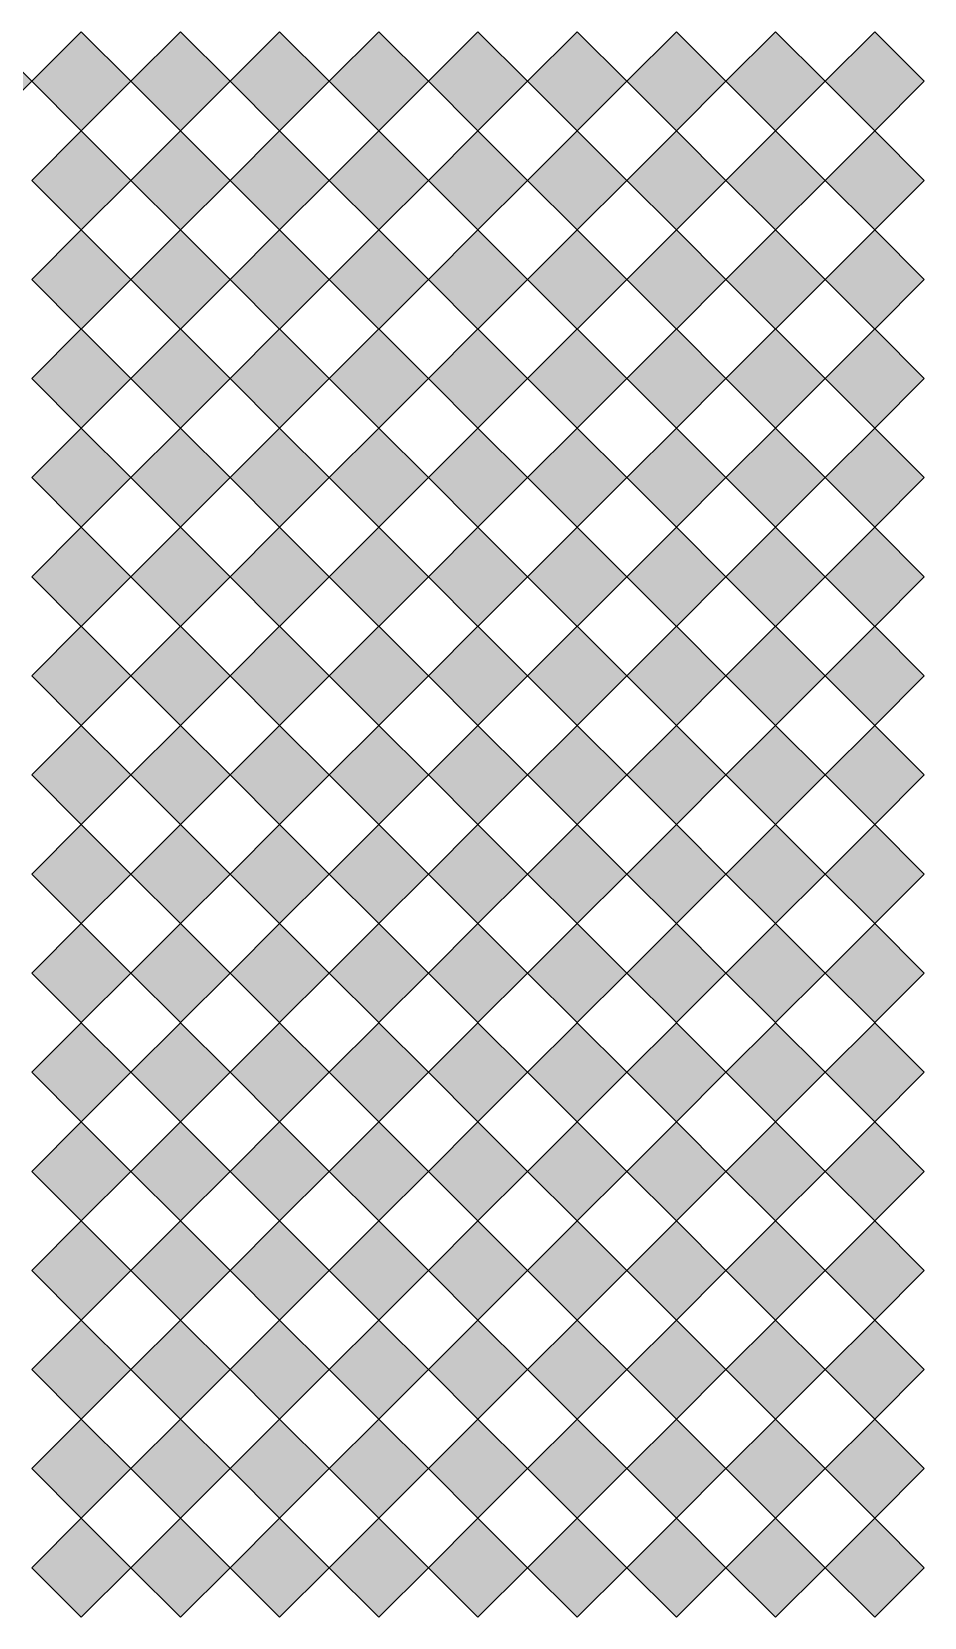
# Model space of a CAD drawing. Header units: inches. Extents: x 6 to 271, y -212 to -6.
# Drawn here: x 157.6 to 271.1, y -208.1 to -6.3 of the extents above; entities that cross this region are included whole.
import ezdxf

# ---------------------------------------------------------------- set-up
doc = ezdxf.new("R2010")
doc.units = ezdxf.units.IN
doc.header["$MEASUREMENT"] = 0
doc.layers.add('圖層 1', color=7, linetype='Continuous')

# ---------------------------------------------------------------- blocks, each defined once
blk = doc.blocks.new('block 4')
at = {"layer": '圖層 1', "true_color": 0x030000}
h = blk.add_hatch(color=18, dxfattribs=at)
h.dxf.hatch_style = 2
h.paths.add_polyline_path([(170.24, -100.88), (163.93, -94.58), (157.63, -100.88), (163.93, -107.19)])
h = blk.add_hatch(color=18, dxfattribs=at)
h.dxf.hatch_style = 2
h.paths.add_polyline_path([(182.85, -100.88), (176.54, -94.58), (170.24, -100.88), (176.54, -107.19)])
h = blk.add_hatch(color=18, dxfattribs=at)
h.dxf.hatch_style = 2
h.paths.add_polyline_path([(195.45, -100.88), (189.15, -94.58), (182.84, -100.88), (189.15, -107.19)])
h = blk.add_hatch(color=18, dxfattribs=at)
h.dxf.hatch_style = 2
h.paths.add_polyline_path([(170.24, -113.49), (163.93, -107.19), (157.63, -113.49), (163.93, -119.8)])
h = blk.add_hatch(color=18, dxfattribs=at)
h.dxf.hatch_style = 2
h.paths.add_polyline_path([(182.84, -113.49), (176.54, -107.19), (170.24, -113.49), (176.54, -119.8)])
h = blk.add_hatch(color=18, dxfattribs=at)
h.dxf.hatch_style = 2
h.paths.add_polyline_path([(195.45, -113.49), (189.15, -107.19), (182.84, -113.49), (189.15, -119.8)])
h = blk.add_hatch(color=18, dxfattribs=at)
h.dxf.hatch_style = 2
h.paths.add_polyline_path([(170.24, -126.1), (163.93, -119.79), (157.63, -126.1), (163.93, -132.4)])
h = blk.add_hatch(color=18, dxfattribs=at)
h.dxf.hatch_style = 2
h.paths.add_polyline_path([(182.84, -126.1), (176.54, -119.79), (170.24, -126.1), (176.54, -132.4)])
h = blk.add_hatch(color=18, dxfattribs=at)
h.dxf.hatch_style = 2
h.paths.add_polyline_path([(195.45, -126.1), (189.15, -119.79), (182.84, -126.1), (189.15, -132.4)])
at = {"layer": '圖層 1', "lineweight": 0}
for points in [[(170.24, -100.88), (163.93, -94.58), (157.63, -100.88), (163.93, -107.19), (170.24, -100.88)], [(182.85, -100.88), (176.54, -94.58), (170.24, -100.88), (176.54, -107.19), (182.85, -100.88)], [(195.45, -100.88), (189.15, -94.58), (182.84, -100.88), (189.15, -107.19), (195.45, -100.88)], [(170.24, -113.49), (163.93, -107.19), (157.63, -113.49), (163.93, -119.8), (170.24, -113.49)], [(182.84, -113.49), (176.54, -107.19), (170.24, -113.49), (176.54, -119.8), (182.84, -113.49)], [(195.45, -113.49), (189.15, -107.19), (182.84, -113.49), (189.15, -119.8), (195.45, -113.49)], [(170.24, -126.1), (163.93, -119.79), (157.63, -126.1), (163.93, -132.4), (170.24, -126.1)], [(182.84, -126.1), (176.54, -119.79), (170.24, -126.1), (176.54, -132.4), (182.84, -126.1)], [(195.45, -126.1), (189.15, -119.79), (182.84, -126.1), (189.15, -132.4), (195.45, -126.1)]]:
    blk.add_lwpolyline(points, dxfattribs=at)
blk = doc.blocks.new('block 8')
at = {"layer": '圖層 1', "true_color": 0x030000}
h = blk.add_hatch(color=18, dxfattribs=at)
h.dxf.hatch_style = 2
h.paths.add_polyline_path([(208.07, -100.88), (201.76, -94.58), (195.46, -100.88), (201.76, -107.19)])
h = blk.add_hatch(color=18, dxfattribs=at)
h.dxf.hatch_style = 2
h.paths.add_polyline_path([(220.68, -100.88), (214.37, -94.58), (208.07, -100.88), (214.37, -107.19)])
h = blk.add_hatch(color=18, dxfattribs=at)
h.dxf.hatch_style = 2
h.paths.add_polyline_path([(233.28, -100.88), (226.98, -94.58), (220.67, -100.88), (226.98, -107.19)])
h = blk.add_hatch(color=18, dxfattribs=at)
h.dxf.hatch_style = 2
h.paths.add_polyline_path([(208.07, -113.49), (201.76, -107.19), (195.46, -113.49), (201.76, -119.8)])
h = blk.add_hatch(color=18, dxfattribs=at)
h.dxf.hatch_style = 2
h.paths.add_polyline_path([(220.67, -113.49), (214.37, -107.19), (208.07, -113.49), (214.37, -119.8)])
h = blk.add_hatch(color=18, dxfattribs=at)
h.dxf.hatch_style = 2
h.paths.add_polyline_path([(233.28, -113.49), (226.98, -107.19), (220.67, -113.49), (226.98, -119.8)])
h = blk.add_hatch(color=18, dxfattribs=at)
h.dxf.hatch_style = 2
h.paths.add_polyline_path([(208.07, -126.1), (201.76, -119.79), (195.46, -126.1), (201.76, -132.4)])
h = blk.add_hatch(color=18, dxfattribs=at)
h.dxf.hatch_style = 2
h.paths.add_polyline_path([(220.67, -126.1), (214.37, -119.79), (208.07, -126.1), (214.37, -132.4)])
h = blk.add_hatch(color=18, dxfattribs=at)
h.dxf.hatch_style = 2
h.paths.add_polyline_path([(233.28, -126.1), (226.98, -119.79), (220.67, -126.1), (226.98, -132.4)])
at = {"layer": '圖層 1', "lineweight": 0}
for points in [[(208.07, -100.88), (201.76, -94.58), (195.46, -100.88), (201.76, -107.19), (208.07, -100.88)], [(220.68, -100.88), (214.37, -94.58), (208.07, -100.88), (214.37, -107.19), (220.68, -100.88)], [(233.28, -100.88), (226.98, -94.58), (220.67, -100.88), (226.98, -107.19), (233.28, -100.88)], [(208.07, -113.49), (201.76, -107.19), (195.46, -113.49), (201.76, -119.8), (208.07, -113.49)], [(220.67, -113.49), (214.37, -107.19), (208.07, -113.49), (214.37, -119.8), (220.67, -113.49)], [(233.28, -113.49), (226.98, -107.19), (220.67, -113.49), (226.98, -119.8), (233.28, -113.49)], [(208.07, -126.1), (201.76, -119.79), (195.46, -126.1), (201.76, -132.4), (208.07, -126.1)], [(220.67, -126.1), (214.37, -119.79), (208.07, -126.1), (214.37, -132.4), (220.67, -126.1)], [(233.28, -126.1), (226.98, -119.79), (220.67, -126.1), (226.98, -132.4), (233.28, -126.1)]]:
    blk.add_lwpolyline(points, dxfattribs=at)
blk = doc.blocks.new('block 9')
at = {"layer": '圖層 1', "true_color": 0x030000}
h = blk.add_hatch(color=18, dxfattribs=at)
h.dxf.hatch_style = 2
h.paths.add_polyline_path([(245.9, -100.88), (239.59, -94.58), (233.29, -100.88), (239.59, -107.19)])
h = blk.add_hatch(color=18, dxfattribs=at)
h.dxf.hatch_style = 2
h.paths.add_polyline_path([(258.51, -100.88), (252.2, -94.58), (245.9, -100.88), (252.2, -107.19)])
h = blk.add_hatch(color=18, dxfattribs=at)
h.dxf.hatch_style = 2
h.paths.add_polyline_path([(271.12, -100.88), (264.81, -94.58), (258.5, -100.88), (264.81, -107.19)])
h = blk.add_hatch(color=18, dxfattribs=at)
h.dxf.hatch_style = 2
h.paths.add_polyline_path([(245.9, -113.49), (239.59, -107.19), (233.29, -113.49), (239.59, -119.8)])
h = blk.add_hatch(color=18, dxfattribs=at)
h.dxf.hatch_style = 2
h.paths.add_polyline_path([(258.5, -113.49), (252.2, -107.19), (245.9, -113.49), (252.2, -119.8)])
h = blk.add_hatch(color=18, dxfattribs=at)
h.dxf.hatch_style = 2
h.paths.add_polyline_path([(271.11, -113.49), (264.81, -107.19), (258.5, -113.49), (264.81, -119.8)])
h = blk.add_hatch(color=18, dxfattribs=at)
h.dxf.hatch_style = 2
h.paths.add_polyline_path([(245.9, -126.1), (239.59, -119.79), (233.29, -126.1), (239.59, -132.4)])
h = blk.add_hatch(color=18, dxfattribs=at)
h.dxf.hatch_style = 2
h.paths.add_polyline_path([(258.5, -126.1), (252.2, -119.79), (245.9, -126.1), (252.2, -132.4)])
h = blk.add_hatch(color=18, dxfattribs=at)
h.dxf.hatch_style = 2
h.paths.add_polyline_path([(271.11, -126.1), (264.81, -119.79), (258.5, -126.1), (264.81, -132.4)])
at = {"layer": '圖層 1', "lineweight": 0}
for points in [[(245.9, -100.88), (239.59, -94.58), (233.29, -100.88), (239.59, -107.19), (245.9, -100.88)], [(258.51, -100.88), (252.2, -94.58), (245.9, -100.88), (252.2, -107.19), (258.51, -100.88)], [(271.12, -100.88), (264.81, -94.58), (258.5, -100.88), (264.81, -107.19), (271.12, -100.88)], [(245.9, -113.49), (239.59, -107.19), (233.29, -113.49), (239.59, -119.8), (245.9, -113.49)], [(258.5, -113.49), (252.2, -107.19), (245.9, -113.49), (252.2, -119.8), (258.5, -113.49)], [(271.11, -113.49), (264.81, -107.19), (258.5, -113.49), (264.81, -119.8), (271.11, -113.49)], [(245.9, -126.1), (239.59, -119.79), (233.29, -126.1), (239.59, -132.4), (245.9, -126.1)], [(258.5, -126.1), (252.2, -119.79), (245.9, -126.1), (252.2, -132.4), (258.5, -126.1)], [(271.11, -126.1), (264.81, -119.79), (258.5, -126.1), (264.81, -132.4), (271.11, -126.1)]]:
    blk.add_lwpolyline(points, dxfattribs=at)
blk = doc.blocks.new('block 11')
at = {"layer": '圖層 1', "true_color": 0x030000}
h = blk.add_hatch(color=18, dxfattribs=at)
h.dxf.hatch_style = 2
h.paths.add_polyline_path([(170.24, -138.71), (163.93, -132.41), (157.63, -138.71), (163.93, -145.01)])
h = blk.add_hatch(color=18, dxfattribs=at)
h.dxf.hatch_style = 2
h.paths.add_polyline_path([(182.85, -138.71), (176.54, -132.41), (170.24, -138.71), (176.54, -145.01)])
h = blk.add_hatch(color=18, dxfattribs=at)
h.dxf.hatch_style = 2
h.paths.add_polyline_path([(195.45, -138.71), (189.15, -132.41), (182.84, -138.71), (189.15, -145.01)])
h = blk.add_hatch(color=18, dxfattribs=at)
h.dxf.hatch_style = 2
h.paths.add_polyline_path([(170.24, -151.32), (163.93, -145.01), (157.63, -151.32), (163.93, -157.63)])
h = blk.add_hatch(color=18, dxfattribs=at)
h.dxf.hatch_style = 2
h.paths.add_polyline_path([(182.84, -151.32), (176.54, -145.01), (170.24, -151.32), (176.54, -157.63)])
h = blk.add_hatch(color=18, dxfattribs=at)
h.dxf.hatch_style = 2
h.paths.add_polyline_path([(195.45, -151.32), (189.15, -145.01), (182.84, -151.32), (189.15, -157.63)])
h = blk.add_hatch(color=18, dxfattribs=at)
h.dxf.hatch_style = 2
h.paths.add_polyline_path([(170.24, -163.93), (163.93, -157.62), (157.63, -163.93), (163.93, -170.24)])
h = blk.add_hatch(color=18, dxfattribs=at)
h.dxf.hatch_style = 2
h.paths.add_polyline_path([(182.84, -163.93), (176.54, -157.62), (170.24, -163.93), (176.54, -170.24)])
h = blk.add_hatch(color=18, dxfattribs=at)
h.dxf.hatch_style = 2
h.paths.add_polyline_path([(195.45, -163.93), (189.15, -157.62), (182.84, -163.93), (189.15, -170.24)])
at = {"layer": '圖層 1', "lineweight": 0}
for points in [[(170.24, -138.71), (163.93, -132.41), (157.63, -138.71), (163.93, -145.01), (170.24, -138.71)], [(182.85, -138.71), (176.54, -132.41), (170.24, -138.71), (176.54, -145.01), (182.85, -138.71)], [(195.45, -138.71), (189.15, -132.41), (182.84, -138.71), (189.15, -145.01), (195.45, -138.71)], [(170.24, -151.32), (163.93, -145.01), (157.63, -151.32), (163.93, -157.63), (170.24, -151.32)], [(182.84, -151.32), (176.54, -145.01), (170.24, -151.32), (176.54, -157.63), (182.84, -151.32)], [(195.45, -151.32), (189.15, -145.01), (182.84, -151.32), (189.15, -157.63), (195.45, -151.32)], [(170.24, -163.93), (163.93, -157.62), (157.63, -163.93), (163.93, -170.24), (170.24, -163.93)], [(182.84, -163.93), (176.54, -157.62), (170.24, -163.93), (176.54, -170.24), (182.84, -163.93)], [(195.45, -163.93), (189.15, -157.62), (182.84, -163.93), (189.15, -170.24), (195.45, -163.93)]]:
    blk.add_lwpolyline(points, dxfattribs=at)
blk = doc.blocks.new('block 15')
at = {"layer": '圖層 1', "true_color": 0x030000}
h = blk.add_hatch(color=18, dxfattribs=at)
h.dxf.hatch_style = 2
h.paths.add_polyline_path([(208.07, -138.71), (201.76, -132.41), (195.46, -138.71), (201.76, -145.01)])
h = blk.add_hatch(color=18, dxfattribs=at)
h.dxf.hatch_style = 2
h.paths.add_polyline_path([(220.68, -138.71), (214.37, -132.41), (208.07, -138.71), (214.37, -145.01)])
h = blk.add_hatch(color=18, dxfattribs=at)
h.dxf.hatch_style = 2
h.paths.add_polyline_path([(233.28, -138.71), (226.98, -132.41), (220.67, -138.71), (226.98, -145.01)])
h = blk.add_hatch(color=18, dxfattribs=at)
h.dxf.hatch_style = 2
h.paths.add_polyline_path([(208.07, -151.32), (201.76, -145.01), (195.46, -151.32), (201.76, -157.63)])
h = blk.add_hatch(color=18, dxfattribs=at)
h.dxf.hatch_style = 2
h.paths.add_polyline_path([(220.67, -151.32), (214.37, -145.01), (208.07, -151.32), (214.37, -157.63)])
h = blk.add_hatch(color=18, dxfattribs=at)
h.dxf.hatch_style = 2
h.paths.add_polyline_path([(233.28, -151.32), (226.98, -145.01), (220.67, -151.32), (226.98, -157.63)])
h = blk.add_hatch(color=18, dxfattribs=at)
h.dxf.hatch_style = 2
h.paths.add_polyline_path([(208.07, -163.93), (201.76, -157.62), (195.46, -163.93), (201.76, -170.24)])
h = blk.add_hatch(color=18, dxfattribs=at)
h.dxf.hatch_style = 2
h.paths.add_polyline_path([(220.67, -163.93), (214.37, -157.62), (208.07, -163.93), (214.37, -170.24)])
h = blk.add_hatch(color=18, dxfattribs=at)
h.dxf.hatch_style = 2
h.paths.add_polyline_path([(233.28, -163.93), (226.98, -157.62), (220.67, -163.93), (226.98, -170.24)])
at = {"layer": '圖層 1', "lineweight": 0}
for points in [[(208.07, -138.71), (201.76, -132.41), (195.46, -138.71), (201.76, -145.01), (208.07, -138.71)], [(220.68, -138.71), (214.37, -132.41), (208.07, -138.71), (214.37, -145.01), (220.68, -138.71)], [(233.28, -138.71), (226.98, -132.41), (220.67, -138.71), (226.98, -145.01), (233.28, -138.71)], [(208.07, -151.32), (201.76, -145.01), (195.46, -151.32), (201.76, -157.63), (208.07, -151.32)], [(220.67, -151.32), (214.37, -145.01), (208.07, -151.32), (214.37, -157.63), (220.67, -151.32)], [(233.28, -151.32), (226.98, -145.01), (220.67, -151.32), (226.98, -157.63), (233.28, -151.32)], [(208.07, -163.93), (201.76, -157.62), (195.46, -163.93), (201.76, -170.24), (208.07, -163.93)], [(220.67, -163.93), (214.37, -157.62), (208.07, -163.93), (214.37, -170.24), (220.67, -163.93)], [(233.28, -163.93), (226.98, -157.62), (220.67, -163.93), (226.98, -170.24), (233.28, -163.93)]]:
    blk.add_lwpolyline(points, dxfattribs=at)
blk = doc.blocks.new('block 16')
at = {"layer": '圖層 1', "true_color": 0x030000}
h = blk.add_hatch(color=18, dxfattribs=at)
h.dxf.hatch_style = 2
h.paths.add_polyline_path([(245.9, -138.71), (239.59, -132.41), (233.29, -138.71), (239.59, -145.01)])
h = blk.add_hatch(color=18, dxfattribs=at)
h.dxf.hatch_style = 2
h.paths.add_polyline_path([(258.51, -138.71), (252.2, -132.41), (245.9, -138.71), (252.2, -145.01)])
h = blk.add_hatch(color=18, dxfattribs=at)
h.dxf.hatch_style = 2
h.paths.add_polyline_path([(271.12, -138.71), (264.81, -132.41), (258.5, -138.71), (264.81, -145.01)])
h = blk.add_hatch(color=18, dxfattribs=at)
h.dxf.hatch_style = 2
h.paths.add_polyline_path([(245.9, -151.32), (239.59, -145.01), (233.29, -151.32), (239.59, -157.63)])
h = blk.add_hatch(color=18, dxfattribs=at)
h.dxf.hatch_style = 2
h.paths.add_polyline_path([(258.5, -151.32), (252.2, -145.01), (245.9, -151.32), (252.2, -157.63)])
h = blk.add_hatch(color=18, dxfattribs=at)
h.dxf.hatch_style = 2
h.paths.add_polyline_path([(271.11, -151.32), (264.81, -145.01), (258.5, -151.32), (264.81, -157.63)])
h = blk.add_hatch(color=18, dxfattribs=at)
h.dxf.hatch_style = 2
h.paths.add_polyline_path([(245.9, -163.93), (239.59, -157.62), (233.29, -163.93), (239.59, -170.24)])
h = blk.add_hatch(color=18, dxfattribs=at)
h.dxf.hatch_style = 2
h.paths.add_polyline_path([(258.5, -163.93), (252.2, -157.62), (245.9, -163.93), (252.2, -170.24)])
h = blk.add_hatch(color=18, dxfattribs=at)
h.dxf.hatch_style = 2
h.paths.add_polyline_path([(271.11, -163.93), (264.81, -157.62), (258.5, -163.93), (264.81, -170.24)])
at = {"layer": '圖層 1', "lineweight": 0}
for points in [[(245.9, -138.71), (239.59, -132.41), (233.29, -138.71), (239.59, -145.01), (245.9, -138.71)], [(258.51, -138.71), (252.2, -132.41), (245.9, -138.71), (252.2, -145.01), (258.51, -138.71)], [(271.12, -138.71), (264.81, -132.41), (258.5, -138.71), (264.81, -145.01), (271.12, -138.71)], [(245.9, -151.32), (239.59, -145.01), (233.29, -151.32), (239.59, -157.63), (245.9, -151.32)], [(258.5, -151.32), (252.2, -145.01), (245.9, -151.32), (252.2, -157.63), (258.5, -151.32)], [(271.11, -151.32), (264.81, -145.01), (258.5, -151.32), (264.81, -157.63), (271.11, -151.32)], [(245.9, -163.93), (239.59, -157.62), (233.29, -163.93), (239.59, -170.24), (245.9, -163.93)], [(258.5, -163.93), (252.2, -157.62), (245.9, -163.93), (252.2, -170.24), (258.5, -163.93)], [(271.11, -163.93), (264.81, -157.62), (258.5, -163.93), (264.81, -170.24), (271.11, -163.93)]]:
    blk.add_lwpolyline(points, dxfattribs=at)
blk = doc.blocks.new('block 18')
at = {"layer": '圖層 1', "true_color": 0x030000}
h = blk.add_hatch(color=18, dxfattribs=at)
h.dxf.hatch_style = 2
h.paths.add_polyline_path([(170.24, -176.54), (163.93, -170.24), (157.63, -176.54), (163.93, -182.85)])
h = blk.add_hatch(color=18, dxfattribs=at)
h.dxf.hatch_style = 2
h.paths.add_polyline_path([(182.85, -176.54), (176.54, -170.24), (170.24, -176.54), (176.54, -182.85)])
h = blk.add_hatch(color=18, dxfattribs=at)
h.dxf.hatch_style = 2
h.paths.add_polyline_path([(195.45, -176.54), (189.15, -170.24), (182.84, -176.54), (189.15, -182.85)])
h = blk.add_hatch(color=18, dxfattribs=at)
h.dxf.hatch_style = 2
h.paths.add_polyline_path([(170.24, -189.15), (163.93, -182.85), (157.63, -189.15), (163.93, -195.46)])
h = blk.add_hatch(color=18, dxfattribs=at)
h.dxf.hatch_style = 2
h.paths.add_polyline_path([(182.84, -189.15), (176.54, -182.85), (170.24, -189.15), (176.54, -195.46)])
h = blk.add_hatch(color=18, dxfattribs=at)
h.dxf.hatch_style = 2
h.paths.add_polyline_path([(195.45, -189.15), (189.15, -182.85), (182.84, -189.15), (189.15, -195.46)])
h = blk.add_hatch(color=18, dxfattribs=at)
h.dxf.hatch_style = 2
h.paths.add_polyline_path([(170.24, -201.76), (163.93, -195.45), (157.63, -201.76), (163.93, -208.07)])
h = blk.add_hatch(color=18, dxfattribs=at)
h.dxf.hatch_style = 2
h.paths.add_polyline_path([(182.84, -201.76), (176.54, -195.45), (170.24, -201.76), (176.54, -208.07)])
h = blk.add_hatch(color=18, dxfattribs=at)
h.dxf.hatch_style = 2
h.paths.add_polyline_path([(195.45, -201.76), (189.15, -195.45), (182.84, -201.76), (189.15, -208.07)])
at = {"layer": '圖層 1', "lineweight": 0}
for points in [[(170.24, -176.54), (163.93, -170.24), (157.63, -176.54), (163.93, -182.85), (170.24, -176.54)], [(182.85, -176.54), (176.54, -170.24), (170.24, -176.54), (176.54, -182.85), (182.85, -176.54)], [(195.45, -176.54), (189.15, -170.24), (182.84, -176.54), (189.15, -182.85), (195.45, -176.54)], [(170.24, -189.15), (163.93, -182.85), (157.63, -189.15), (163.93, -195.46), (170.24, -189.15)], [(182.84, -189.15), (176.54, -182.85), (170.24, -189.15), (176.54, -195.46), (182.84, -189.15)], [(195.45, -189.15), (189.15, -182.85), (182.84, -189.15), (189.15, -195.46), (195.45, -189.15)], [(170.24, -201.76), (163.93, -195.45), (157.63, -201.76), (163.93, -208.07), (170.24, -201.76)], [(182.84, -201.76), (176.54, -195.45), (170.24, -201.76), (176.54, -208.07), (182.84, -201.76)], [(195.45, -201.76), (189.15, -195.45), (182.84, -201.76), (189.15, -208.07), (195.45, -201.76)]]:
    blk.add_lwpolyline(points, dxfattribs=at)
blk = doc.blocks.new('block 22')
at = {"layer": '圖層 1', "true_color": 0x030000}
h = blk.add_hatch(color=18, dxfattribs=at)
h.dxf.hatch_style = 2
h.paths.add_polyline_path([(208.07, -176.54), (201.76, -170.24), (195.46, -176.54), (201.76, -182.85)])
h = blk.add_hatch(color=18, dxfattribs=at)
h.dxf.hatch_style = 2
h.paths.add_polyline_path([(220.68, -176.54), (214.37, -170.24), (208.07, -176.54), (214.37, -182.85)])
h = blk.add_hatch(color=18, dxfattribs=at)
h.dxf.hatch_style = 2
h.paths.add_polyline_path([(233.28, -176.54), (226.98, -170.24), (220.67, -176.54), (226.98, -182.85)])
h = blk.add_hatch(color=18, dxfattribs=at)
h.dxf.hatch_style = 2
h.paths.add_polyline_path([(208.07, -189.15), (201.76, -182.85), (195.46, -189.15), (201.76, -195.46)])
h = blk.add_hatch(color=18, dxfattribs=at)
h.dxf.hatch_style = 2
h.paths.add_polyline_path([(220.67, -189.15), (214.37, -182.85), (208.07, -189.15), (214.37, -195.46)])
h = blk.add_hatch(color=18, dxfattribs=at)
h.dxf.hatch_style = 2
h.paths.add_polyline_path([(233.28, -189.15), (226.98, -182.85), (220.67, -189.15), (226.98, -195.46)])
h = blk.add_hatch(color=18, dxfattribs=at)
h.dxf.hatch_style = 2
h.paths.add_polyline_path([(208.07, -201.76), (201.76, -195.45), (195.46, -201.76), (201.76, -208.07)])
h = blk.add_hatch(color=18, dxfattribs=at)
h.dxf.hatch_style = 2
h.paths.add_polyline_path([(220.67, -201.76), (214.37, -195.45), (208.07, -201.76), (214.37, -208.07)])
h = blk.add_hatch(color=18, dxfattribs=at)
h.dxf.hatch_style = 2
h.paths.add_polyline_path([(233.28, -201.76), (226.98, -195.45), (220.67, -201.76), (226.98, -208.07)])
at = {"layer": '圖層 1', "lineweight": 0}
for points in [[(208.07, -176.54), (201.76, -170.24), (195.46, -176.54), (201.76, -182.85), (208.07, -176.54)], [(220.68, -176.54), (214.37, -170.24), (208.07, -176.54), (214.37, -182.85), (220.68, -176.54)], [(233.28, -176.54), (226.98, -170.24), (220.67, -176.54), (226.98, -182.85), (233.28, -176.54)], [(208.07, -189.15), (201.76, -182.85), (195.46, -189.15), (201.76, -195.46), (208.07, -189.15)], [(220.67, -189.15), (214.37, -182.85), (208.07, -189.15), (214.37, -195.46), (220.67, -189.15)], [(233.28, -189.15), (226.98, -182.85), (220.67, -189.15), (226.98, -195.46), (233.28, -189.15)], [(208.07, -201.76), (201.76, -195.45), (195.46, -201.76), (201.76, -208.07), (208.07, -201.76)], [(220.67, -201.76), (214.37, -195.45), (208.07, -201.76), (214.37, -208.07), (220.67, -201.76)], [(233.28, -201.76), (226.98, -195.45), (220.67, -201.76), (226.98, -208.07), (233.28, -201.76)]]:
    blk.add_lwpolyline(points, dxfattribs=at)
blk = doc.blocks.new('block 23')
at = {"layer": '圖層 1', "true_color": 0x030000}
h = blk.add_hatch(color=18, dxfattribs=at)
h.dxf.hatch_style = 2
h.paths.add_polyline_path([(245.9, -176.54), (239.59, -170.24), (233.29, -176.54), (239.59, -182.85)])
h = blk.add_hatch(color=18, dxfattribs=at)
h.dxf.hatch_style = 2
h.paths.add_polyline_path([(258.51, -176.54), (252.2, -170.24), (245.9, -176.54), (252.2, -182.85)])
h = blk.add_hatch(color=18, dxfattribs=at)
h.dxf.hatch_style = 2
h.paths.add_polyline_path([(271.12, -176.54), (264.81, -170.24), (258.5, -176.54), (264.81, -182.85)])
h = blk.add_hatch(color=18, dxfattribs=at)
h.dxf.hatch_style = 2
h.paths.add_polyline_path([(245.9, -189.15), (239.59, -182.85), (233.29, -189.15), (239.59, -195.46)])
h = blk.add_hatch(color=18, dxfattribs=at)
h.dxf.hatch_style = 2
h.paths.add_polyline_path([(258.5, -189.15), (252.2, -182.85), (245.9, -189.15), (252.2, -195.46)])
h = blk.add_hatch(color=18, dxfattribs=at)
h.dxf.hatch_style = 2
h.paths.add_polyline_path([(271.11, -189.15), (264.81, -182.85), (258.5, -189.15), (264.81, -195.46)])
h = blk.add_hatch(color=18, dxfattribs=at)
h.dxf.hatch_style = 2
h.paths.add_polyline_path([(245.9, -201.76), (239.59, -195.45), (233.29, -201.76), (239.59, -208.07)])
h = blk.add_hatch(color=18, dxfattribs=at)
h.dxf.hatch_style = 2
h.paths.add_polyline_path([(258.5, -201.76), (252.2, -195.45), (245.9, -201.76), (252.2, -208.07)])
h = blk.add_hatch(color=18, dxfattribs=at)
h.dxf.hatch_style = 2
h.paths.add_polyline_path([(271.11, -201.76), (264.81, -195.45), (258.5, -201.76), (264.81, -208.07)])
at = {"layer": '圖層 1', "lineweight": 0}
for points in [[(245.9, -176.54), (239.59, -170.24), (233.29, -176.54), (239.59, -182.85), (245.9, -176.54)], [(258.51, -176.54), (252.2, -170.24), (245.9, -176.54), (252.2, -182.85), (258.51, -176.54)], [(271.12, -176.54), (264.81, -170.24), (258.5, -176.54), (264.81, -182.85), (271.12, -176.54)], [(245.9, -189.15), (239.59, -182.85), (233.29, -189.15), (239.59, -195.46), (245.9, -189.15)], [(258.5, -189.15), (252.2, -182.85), (245.9, -189.15), (252.2, -195.46), (258.5, -189.15)], [(271.11, -189.15), (264.81, -182.85), (258.5, -189.15), (264.81, -195.46), (271.11, -189.15)], [(245.9, -201.76), (239.59, -195.45), (233.29, -201.76), (239.59, -208.07), (245.9, -201.76)], [(258.5, -201.76), (252.2, -195.45), (245.9, -201.76), (252.2, -208.07), (258.5, -201.76)], [(271.11, -201.76), (264.81, -195.45), (258.5, -201.76), (264.81, -208.07), (271.11, -201.76)]]:
    blk.add_lwpolyline(points, dxfattribs=at)
blk = doc.blocks.new('block 25')
at = {"layer": '圖層 1', "true_color": 0x030000}
h = blk.add_hatch(color=18, dxfattribs=at)
h.dxf.hatch_style = 2
h.paths.add_polyline_path([(170.24, -63.05), (163.93, -56.75), (157.63, -63.05), (163.93, -69.36)])
h = blk.add_hatch(color=18, dxfattribs=at)
h.dxf.hatch_style = 2
h.paths.add_polyline_path([(182.85, -63.05), (176.54, -56.75), (170.24, -63.05), (176.54, -69.36)])
h = blk.add_hatch(color=18, dxfattribs=at)
h.dxf.hatch_style = 2
h.paths.add_polyline_path([(195.45, -63.05), (189.15, -56.75), (182.84, -63.05), (189.15, -69.36)])
h = blk.add_hatch(color=18, dxfattribs=at)
h.dxf.hatch_style = 2
h.paths.add_polyline_path([(170.24, -75.66), (163.93, -69.36), (157.63, -75.66), (163.93, -81.97)])
h = blk.add_hatch(color=18, dxfattribs=at)
h.dxf.hatch_style = 2
h.paths.add_polyline_path([(182.84, -75.66), (176.54, -69.36), (170.24, -75.66), (176.54, -81.97)])
h = blk.add_hatch(color=18, dxfattribs=at)
h.dxf.hatch_style = 2
h.paths.add_polyline_path([(195.45, -75.66), (189.15, -69.36), (182.84, -75.66), (189.15, -81.97)])
h = blk.add_hatch(color=18, dxfattribs=at)
h.dxf.hatch_style = 2
h.paths.add_polyline_path([(170.24, -88.27), (163.93, -81.96), (157.63, -88.27), (163.93, -94.57)])
h = blk.add_hatch(color=18, dxfattribs=at)
h.dxf.hatch_style = 2
h.paths.add_polyline_path([(182.84, -88.27), (176.54, -81.96), (170.24, -88.27), (176.54, -94.57)])
h = blk.add_hatch(color=18, dxfattribs=at)
h.dxf.hatch_style = 2
h.paths.add_polyline_path([(195.45, -88.27), (189.15, -81.96), (182.84, -88.27), (189.15, -94.57)])
at = {"layer": '圖層 1', "lineweight": 0}
for points in [[(170.24, -63.05), (163.93, -56.75), (157.63, -63.05), (163.93, -69.36), (170.24, -63.05)], [(182.85, -63.05), (176.54, -56.75), (170.24, -63.05), (176.54, -69.36), (182.85, -63.05)], [(195.45, -63.05), (189.15, -56.75), (182.84, -63.05), (189.15, -69.36), (195.45, -63.05)], [(170.24, -75.66), (163.93, -69.36), (157.63, -75.66), (163.93, -81.97), (170.24, -75.66)], [(182.84, -75.66), (176.54, -69.36), (170.24, -75.66), (176.54, -81.97), (182.84, -75.66)], [(195.45, -75.66), (189.15, -69.36), (182.84, -75.66), (189.15, -81.97), (195.45, -75.66)], [(170.24, -88.27), (163.93, -81.96), (157.63, -88.27), (163.93, -94.57), (170.24, -88.27)], [(182.84, -88.27), (176.54, -81.96), (170.24, -88.27), (176.54, -94.57), (182.84, -88.27)], [(195.45, -88.27), (189.15, -81.96), (182.84, -88.27), (189.15, -94.57), (195.45, -88.27)]]:
    blk.add_lwpolyline(points, dxfattribs=at)
blk = doc.blocks.new('block 29')
at = {"layer": '圖層 1', "true_color": 0x030000}
h = blk.add_hatch(color=18, dxfattribs=at)
h.dxf.hatch_style = 2
h.paths.add_polyline_path([(208.07, -63.05), (201.76, -56.75), (195.46, -63.05), (201.76, -69.36)])
h = blk.add_hatch(color=18, dxfattribs=at)
h.dxf.hatch_style = 2
h.paths.add_polyline_path([(220.68, -63.05), (214.37, -56.75), (208.07, -63.05), (214.37, -69.36)])
h = blk.add_hatch(color=18, dxfattribs=at)
h.dxf.hatch_style = 2
h.paths.add_polyline_path([(233.28, -63.05), (226.98, -56.75), (220.67, -63.05), (226.98, -69.36)])
h = blk.add_hatch(color=18, dxfattribs=at)
h.dxf.hatch_style = 2
h.paths.add_polyline_path([(208.07, -75.66), (201.76, -69.36), (195.46, -75.66), (201.76, -81.97)])
h = blk.add_hatch(color=18, dxfattribs=at)
h.dxf.hatch_style = 2
h.paths.add_polyline_path([(220.67, -75.66), (214.37, -69.36), (208.07, -75.66), (214.37, -81.97)])
h = blk.add_hatch(color=18, dxfattribs=at)
h.dxf.hatch_style = 2
h.paths.add_polyline_path([(233.28, -75.66), (226.98, -69.36), (220.67, -75.66), (226.98, -81.97)])
h = blk.add_hatch(color=18, dxfattribs=at)
h.dxf.hatch_style = 2
h.paths.add_polyline_path([(208.07, -88.27), (201.76, -81.96), (195.46, -88.27), (201.76, -94.57)])
h = blk.add_hatch(color=18, dxfattribs=at)
h.dxf.hatch_style = 2
h.paths.add_polyline_path([(220.67, -88.27), (214.37, -81.96), (208.07, -88.27), (214.37, -94.57)])
h = blk.add_hatch(color=18, dxfattribs=at)
h.dxf.hatch_style = 2
h.paths.add_polyline_path([(233.28, -88.27), (226.98, -81.96), (220.67, -88.27), (226.98, -94.57)])
at = {"layer": '圖層 1', "lineweight": 0}
for points in [[(208.07, -63.05), (201.76, -56.75), (195.46, -63.05), (201.76, -69.36), (208.07, -63.05)], [(220.68, -63.05), (214.37, -56.75), (208.07, -63.05), (214.37, -69.36), (220.68, -63.05)], [(233.28, -63.05), (226.98, -56.75), (220.67, -63.05), (226.98, -69.36), (233.28, -63.05)], [(208.07, -75.66), (201.76, -69.36), (195.46, -75.66), (201.76, -81.97), (208.07, -75.66)], [(220.67, -75.66), (214.37, -69.36), (208.07, -75.66), (214.37, -81.97), (220.67, -75.66)], [(233.28, -75.66), (226.98, -69.36), (220.67, -75.66), (226.98, -81.97), (233.28, -75.66)], [(208.07, -88.27), (201.76, -81.96), (195.46, -88.27), (201.76, -94.57), (208.07, -88.27)], [(220.67, -88.27), (214.37, -81.96), (208.07, -88.27), (214.37, -94.57), (220.67, -88.27)], [(233.28, -88.27), (226.98, -81.96), (220.67, -88.27), (226.98, -94.57), (233.28, -88.27)]]:
    blk.add_lwpolyline(points, dxfattribs=at)
blk = doc.blocks.new('block 30')
at = {"layer": '圖層 1', "true_color": 0x030000}
h = blk.add_hatch(color=18, dxfattribs=at)
h.dxf.hatch_style = 2
h.paths.add_polyline_path([(245.9, -63.05), (239.59, -56.75), (233.29, -63.05), (239.59, -69.36)])
h = blk.add_hatch(color=18, dxfattribs=at)
h.dxf.hatch_style = 2
h.paths.add_polyline_path([(258.51, -63.05), (252.2, -56.75), (245.9, -63.05), (252.2, -69.36)])
h = blk.add_hatch(color=18, dxfattribs=at)
h.dxf.hatch_style = 2
h.paths.add_polyline_path([(271.12, -63.05), (264.81, -56.75), (258.5, -63.05), (264.81, -69.36)])
h = blk.add_hatch(color=18, dxfattribs=at)
h.dxf.hatch_style = 2
h.paths.add_polyline_path([(245.9, -75.66), (239.59, -69.36), (233.29, -75.66), (239.59, -81.97)])
h = blk.add_hatch(color=18, dxfattribs=at)
h.dxf.hatch_style = 2
h.paths.add_polyline_path([(258.5, -75.66), (252.2, -69.36), (245.9, -75.66), (252.2, -81.97)])
h = blk.add_hatch(color=18, dxfattribs=at)
h.dxf.hatch_style = 2
h.paths.add_polyline_path([(271.11, -75.66), (264.81, -69.36), (258.5, -75.66), (264.81, -81.97)])
h = blk.add_hatch(color=18, dxfattribs=at)
h.dxf.hatch_style = 2
h.paths.add_polyline_path([(245.9, -88.27), (239.59, -81.96), (233.29, -88.27), (239.59, -94.57)])
h = blk.add_hatch(color=18, dxfattribs=at)
h.dxf.hatch_style = 2
h.paths.add_polyline_path([(258.5, -88.27), (252.2, -81.96), (245.9, -88.27), (252.2, -94.57)])
h = blk.add_hatch(color=18, dxfattribs=at)
h.dxf.hatch_style = 2
h.paths.add_polyline_path([(271.11, -88.27), (264.81, -81.96), (258.5, -88.27), (264.81, -94.57)])
at = {"layer": '圖層 1', "lineweight": 0}
for points in [[(245.9, -63.05), (239.59, -56.75), (233.29, -63.05), (239.59, -69.36), (245.9, -63.05)], [(258.51, -63.05), (252.2, -56.75), (245.9, -63.05), (252.2, -69.36), (258.51, -63.05)], [(271.12, -63.05), (264.81, -56.75), (258.5, -63.05), (264.81, -69.36), (271.12, -63.05)], [(245.9, -75.66), (239.59, -69.36), (233.29, -75.66), (239.59, -81.97), (245.9, -75.66)], [(258.5, -75.66), (252.2, -69.36), (245.9, -75.66), (252.2, -81.97), (258.5, -75.66)], [(271.11, -75.66), (264.81, -69.36), (258.5, -75.66), (264.81, -81.97), (271.11, -75.66)], [(245.9, -88.27), (239.59, -81.96), (233.29, -88.27), (239.59, -94.57), (245.9, -88.27)], [(258.5, -88.27), (252.2, -81.96), (245.9, -88.27), (252.2, -94.57), (258.5, -88.27)], [(271.11, -88.27), (264.81, -81.96), (258.5, -88.27), (264.81, -94.57), (271.11, -88.27)]]:
    blk.add_lwpolyline(points, dxfattribs=at)
blk = doc.blocks.new('block 31')
at = {"layer": '圖層 1', "true_color": 0x030000}
h = blk.add_hatch(color=18, dxfattribs=at)
h.dxf.hatch_style = 2
h.paths.add_polyline_path([(18.92, -12.61), (12.61, -6.31), (6.31, -12.61), (12.61, -18.92)])
h = blk.add_hatch(color=18, dxfattribs=at)
h.dxf.hatch_style = 2
h.paths.add_polyline_path([(31.53, -12.61), (25.22, -6.31), (18.92, -12.61), (25.22, -18.92)])
h = blk.add_hatch(color=18, dxfattribs=at)
h.dxf.hatch_style = 2
h.paths.add_polyline_path([(44.14, -12.61), (37.83, -6.31), (31.53, -12.61), (37.83, -18.92)])
h = blk.add_hatch(color=18, dxfattribs=at)
h.dxf.hatch_style = 2
h.paths.add_polyline_path([(56.75, -12.61), (50.44, -6.31), (44.14, -12.61), (50.44, -18.92)])
h = blk.add_hatch(color=18, dxfattribs=at)
h.dxf.hatch_style = 2
h.paths.add_polyline_path([(69.36, -12.61), (63.05, -6.31), (56.75, -12.61), (63.05, -18.92)])
h = blk.add_hatch(color=18, dxfattribs=at)
h.dxf.hatch_style = 2
h.paths.add_polyline_path([(81.97, -12.61), (75.66, -6.31), (69.36, -12.61), (75.66, -18.92)])
h = blk.add_hatch(color=18, dxfattribs=at)
h.dxf.hatch_style = 2
h.paths.add_polyline_path([(94.58, -12.61), (88.27, -6.31), (81.97, -12.61), (88.27, -18.92)])
h = blk.add_hatch(color=18, dxfattribs=at)
h.dxf.hatch_style = 2
h.paths.add_polyline_path([(107.19, -12.61), (100.88, -6.31), (94.58, -12.61), (100.88, -18.92)])
h = blk.add_hatch(color=18, dxfattribs=at)
h.dxf.hatch_style = 2
h.paths.add_polyline_path([(119.8, -12.61), (113.49, -6.31), (107.19, -12.61), (113.49, -18.92)])
h = blk.add_hatch(color=18, dxfattribs=at)
h.dxf.hatch_style = 2
h.paths.add_polyline_path([(132.41, -12.61), (126.1, -6.31), (119.8, -12.61), (126.1, -18.92)])
h = blk.add_hatch(color=18, dxfattribs=at)
h.dxf.hatch_style = 2
h.paths.add_polyline_path([(145.02, -12.61), (138.71, -6.31), (132.41, -12.61), (138.71, -18.92)])
h = blk.add_hatch(color=18, dxfattribs=at)
h.dxf.hatch_style = 2
h.paths.add_polyline_path([(157.63, -12.61), (151.32, -6.31), (145.02, -12.61), (151.32, -18.92)])
h = blk.add_hatch(color=18, dxfattribs=at)
h.dxf.hatch_style = 2
h.paths.add_polyline_path([(170.24, -12.61), (163.93, -6.31), (157.63, -12.61), (163.93, -18.92)])
h = blk.add_hatch(color=18, dxfattribs=at)
h.dxf.hatch_style = 2
h.paths.add_polyline_path([(182.85, -12.61), (176.54, -6.31), (170.24, -12.61), (176.54, -18.92)])
h = blk.add_hatch(color=18, dxfattribs=at)
h.dxf.hatch_style = 2
h.paths.add_polyline_path([(195.46, -12.61), (189.15, -6.31), (182.85, -12.61), (189.15, -18.92)])
h = blk.add_hatch(color=18, dxfattribs=at)
h.dxf.hatch_style = 2
h.paths.add_polyline_path([(208.07, -12.61), (201.76, -6.31), (195.46, -12.61), (201.76, -18.92)])
h = blk.add_hatch(color=18, dxfattribs=at)
h.dxf.hatch_style = 2
h.paths.add_polyline_path([(220.68, -12.61), (214.37, -6.31), (208.07, -12.61), (214.37, -18.92)])
h = blk.add_hatch(color=18, dxfattribs=at)
h.dxf.hatch_style = 2
h.paths.add_polyline_path([(233.29, -12.61), (226.98, -6.31), (220.68, -12.61), (226.98, -18.92)])
h = blk.add_hatch(color=18, dxfattribs=at)
h.dxf.hatch_style = 2
h.paths.add_polyline_path([(245.9, -12.61), (239.59, -6.31), (233.29, -12.61), (239.59, -18.92)])
h = blk.add_hatch(color=18, dxfattribs=at)
h.dxf.hatch_style = 2
h.paths.add_polyline_path([(258.51, -12.61), (252.2, -6.31), (245.9, -12.61), (252.2, -18.92)])
h = blk.add_hatch(color=18, dxfattribs=at)
h.dxf.hatch_style = 2
h.paths.add_polyline_path([(271.12, -12.61), (264.81, -6.31), (258.51, -12.61), (264.81, -18.92)])
at = {"layer": '圖層 1', "lineweight": 0}
for points in [[(18.92, -12.61), (12.61, -6.31), (6.31, -12.61), (12.61, -18.92), (18.92, -12.61)], [(31.53, -12.61), (25.22, -6.31), (18.92, -12.61), (25.22, -18.92), (31.53, -12.61)], [(44.14, -12.61), (37.83, -6.31), (31.53, -12.61), (37.83, -18.92), (44.14, -12.61)], [(56.75, -12.61), (50.44, -6.31), (44.14, -12.61), (50.44, -18.92), (56.75, -12.61)], [(69.36, -12.61), (63.05, -6.31), (56.75, -12.61), (63.05, -18.92), (69.36, -12.61)], [(81.97, -12.61), (75.66, -6.31), (69.36, -12.61), (75.66, -18.92), (81.97, -12.61)], [(94.58, -12.61), (88.27, -6.31), (81.97, -12.61), (88.27, -18.92), (94.58, -12.61)], [(107.19, -12.61), (100.88, -6.31), (94.58, -12.61), (100.88, -18.92), (107.19, -12.61)], [(119.8, -12.61), (113.49, -6.31), (107.19, -12.61), (113.49, -18.92), (119.8, -12.61)], [(132.41, -12.61), (126.1, -6.31), (119.8, -12.61), (126.1, -18.92), (132.41, -12.61)], [(145.02, -12.61), (138.71, -6.31), (132.41, -12.61), (138.71, -18.92), (145.02, -12.61)], [(157.63, -12.61), (151.32, -6.31), (145.02, -12.61), (151.32, -18.92), (157.63, -12.61)], [(170.24, -12.61), (163.93, -6.31), (157.63, -12.61), (163.93, -18.92), (170.24, -12.61)], [(182.85, -12.61), (176.54, -6.31), (170.24, -12.61), (176.54, -18.92), (182.85, -12.61)], [(195.46, -12.61), (189.15, -6.31), (182.85, -12.61), (189.15, -18.92), (195.46, -12.61)], [(208.07, -12.61), (201.76, -6.31), (195.46, -12.61), (201.76, -18.92), (208.07, -12.61)], [(220.68, -12.61), (214.37, -6.31), (208.07, -12.61), (214.37, -18.92), (220.68, -12.61)], [(233.29, -12.61), (226.98, -6.31), (220.68, -12.61), (226.98, -18.92), (233.29, -12.61)], [(245.9, -12.61), (239.59, -6.31), (233.29, -12.61), (239.59, -18.92), (245.9, -12.61)], [(258.51, -12.61), (252.2, -6.31), (245.9, -12.61), (252.2, -18.92), (258.51, -12.61)], [(271.12, -12.61), (264.81, -6.31), (258.51, -12.61), (264.81, -18.92), (271.12, -12.61)]]:
    blk.add_lwpolyline(points, dxfattribs=at)
blk = doc.blocks.new('block 2')
at = {"layer": '圖層 1', "true_color": 0x030000}
h = blk.add_hatch(color=18, dxfattribs=at)
h.dxf.hatch_style = 2
h.paths.add_polyline_path([(170.24, -25.22), (163.93, -18.92), (157.63, -25.22), (163.93, -31.53)])
h = blk.add_hatch(color=18, dxfattribs=at)
h.dxf.hatch_style = 2
h.paths.add_polyline_path([(182.85, -25.22), (176.54, -18.92), (170.24, -25.22), (176.54, -31.53)])
h = blk.add_hatch(color=18, dxfattribs=at)
h.dxf.hatch_style = 2
h.paths.add_polyline_path([(195.45, -25.22), (189.15, -18.92), (182.84, -25.22), (189.15, -31.53)])
h = blk.add_hatch(color=18, dxfattribs=at)
h.dxf.hatch_style = 2
h.paths.add_polyline_path([(208.07, -25.22), (201.76, -18.92), (195.46, -25.22), (201.76, -31.53)])
h = blk.add_hatch(color=18, dxfattribs=at)
h.dxf.hatch_style = 2
h.paths.add_polyline_path([(220.68, -25.22), (214.37, -18.92), (208.07, -25.22), (214.37, -31.53)])
h = blk.add_hatch(color=18, dxfattribs=at)
h.dxf.hatch_style = 2
h.paths.add_polyline_path([(233.28, -25.22), (226.98, -18.92), (220.67, -25.22), (226.98, -31.53)])
h = blk.add_hatch(color=18, dxfattribs=at)
h.dxf.hatch_style = 2
h.paths.add_polyline_path([(245.9, -25.22), (239.59, -18.92), (233.29, -25.22), (239.59, -31.53)])
h = blk.add_hatch(color=18, dxfattribs=at)
h.dxf.hatch_style = 2
h.paths.add_polyline_path([(258.51, -25.22), (252.2, -18.92), (245.9, -25.22), (252.2, -31.53)])
h = blk.add_hatch(color=18, dxfattribs=at)
h.dxf.hatch_style = 2
h.paths.add_polyline_path([(271.12, -25.22), (264.81, -18.92), (258.5, -25.22), (264.81, -31.53)])
h = blk.add_hatch(color=18, dxfattribs=at)
h.dxf.hatch_style = 2
h.paths.add_polyline_path([(170.24, -37.83), (163.93, -31.53), (157.63, -37.83), (163.93, -44.14)])
h = blk.add_hatch(color=18, dxfattribs=at)
h.dxf.hatch_style = 2
h.paths.add_polyline_path([(182.84, -37.83), (176.54, -31.53), (170.24, -37.83), (176.54, -44.14)])
h = blk.add_hatch(color=18, dxfattribs=at)
h.dxf.hatch_style = 2
h.paths.add_polyline_path([(195.45, -37.83), (189.15, -31.53), (182.84, -37.83), (189.15, -44.14)])
h = blk.add_hatch(color=18, dxfattribs=at)
h.dxf.hatch_style = 2
h.paths.add_polyline_path([(208.07, -37.83), (201.76, -31.53), (195.46, -37.83), (201.76, -44.14)])
h = blk.add_hatch(color=18, dxfattribs=at)
h.dxf.hatch_style = 2
h.paths.add_polyline_path([(220.67, -37.83), (214.37, -31.53), (208.07, -37.83), (214.37, -44.14)])
h = blk.add_hatch(color=18, dxfattribs=at)
h.dxf.hatch_style = 2
h.paths.add_polyline_path([(233.28, -37.83), (226.98, -31.53), (220.67, -37.83), (226.98, -44.14)])
h = blk.add_hatch(color=18, dxfattribs=at)
h.dxf.hatch_style = 2
h.paths.add_polyline_path([(245.9, -37.83), (239.59, -31.53), (233.29, -37.83), (239.59, -44.14)])
h = blk.add_hatch(color=18, dxfattribs=at)
h.dxf.hatch_style = 2
h.paths.add_polyline_path([(258.5, -37.83), (252.2, -31.53), (245.9, -37.83), (252.2, -44.14)])
h = blk.add_hatch(color=18, dxfattribs=at)
h.dxf.hatch_style = 2
h.paths.add_polyline_path([(271.11, -37.83), (264.81, -31.53), (258.5, -37.83), (264.81, -44.14)])
h = blk.add_hatch(color=18, dxfattribs=at)
h.dxf.hatch_style = 2
h.paths.add_polyline_path([(170.24, -50.44), (163.93, -44.13), (157.63, -50.44), (163.93, -56.74)])
h = blk.add_hatch(color=18, dxfattribs=at)
h.dxf.hatch_style = 2
h.paths.add_polyline_path([(182.84, -50.44), (176.54, -44.13), (170.24, -50.44), (176.54, -56.74)])
h = blk.add_hatch(color=18, dxfattribs=at)
h.dxf.hatch_style = 2
h.paths.add_polyline_path([(195.45, -50.44), (189.15, -44.13), (182.84, -50.44), (189.15, -56.74)])
h = blk.add_hatch(color=18, dxfattribs=at)
h.dxf.hatch_style = 2
h.paths.add_polyline_path([(208.07, -50.44), (201.76, -44.13), (195.46, -50.44), (201.76, -56.74)])
h = blk.add_hatch(color=18, dxfattribs=at)
h.dxf.hatch_style = 2
h.paths.add_polyline_path([(220.67, -50.44), (214.37, -44.13), (208.07, -50.44), (214.37, -56.74)])
h = blk.add_hatch(color=18, dxfattribs=at)
h.dxf.hatch_style = 2
h.paths.add_polyline_path([(233.28, -50.44), (226.98, -44.13), (220.67, -50.44), (226.98, -56.74)])
h = blk.add_hatch(color=18, dxfattribs=at)
h.dxf.hatch_style = 2
h.paths.add_polyline_path([(245.9, -50.44), (239.59, -44.13), (233.29, -50.44), (239.59, -56.74)])
h = blk.add_hatch(color=18, dxfattribs=at)
h.dxf.hatch_style = 2
h.paths.add_polyline_path([(258.5, -50.44), (252.2, -44.13), (245.9, -50.44), (252.2, -56.74)])
h = blk.add_hatch(color=18, dxfattribs=at)
h.dxf.hatch_style = 2
h.paths.add_polyline_path([(271.11, -50.44), (264.81, -44.13), (258.5, -50.44), (264.81, -56.74)])
at = {"layer": '圖層 1', "lineweight": 0}
for points in [[(170.24, -25.22), (163.93, -18.92), (157.63, -25.22), (163.93, -31.53), (170.24, -25.22)], [(182.85, -25.22), (176.54, -18.92), (170.24, -25.22), (176.54, -31.53), (182.85, -25.22)], [(195.45, -25.22), (189.15, -18.92), (182.84, -25.22), (189.15, -31.53), (195.45, -25.22)], [(208.07, -25.22), (201.76, -18.92), (195.46, -25.22), (201.76, -31.53), (208.07, -25.22)], [(220.68, -25.22), (214.37, -18.92), (208.07, -25.22), (214.37, -31.53), (220.68, -25.22)], [(233.28, -25.22), (226.98, -18.92), (220.67, -25.22), (226.98, -31.53), (233.28, -25.22)], [(245.9, -25.22), (239.59, -18.92), (233.29, -25.22), (239.59, -31.53), (245.9, -25.22)], [(258.51, -25.22), (252.2, -18.92), (245.9, -25.22), (252.2, -31.53), (258.51, -25.22)], [(271.12, -25.22), (264.81, -18.92), (258.5, -25.22), (264.81, -31.53), (271.12, -25.22)], [(170.24, -37.83), (163.93, -31.53), (157.63, -37.83), (163.93, -44.14), (170.24, -37.83)], [(182.84, -37.83), (176.54, -31.53), (170.24, -37.83), (176.54, -44.14), (182.84, -37.83)], [(195.45, -37.83), (189.15, -31.53), (182.84, -37.83), (189.15, -44.14), (195.45, -37.83)], [(208.07, -37.83), (201.76, -31.53), (195.46, -37.83), (201.76, -44.14), (208.07, -37.83)], [(220.67, -37.83), (214.37, -31.53), (208.07, -37.83), (214.37, -44.14), (220.67, -37.83)], [(233.28, -37.83), (226.98, -31.53), (220.67, -37.83), (226.98, -44.14), (233.28, -37.83)], [(245.9, -37.83), (239.59, -31.53), (233.29, -37.83), (239.59, -44.14), (245.9, -37.83)], [(258.5, -37.83), (252.2, -31.53), (245.9, -37.83), (252.2, -44.14), (258.5, -37.83)], [(271.11, -37.83), (264.81, -31.53), (258.5, -37.83), (264.81, -44.14), (271.11, -37.83)], [(170.24, -50.44), (163.93, -44.13), (157.63, -50.44), (163.93, -56.74), (170.24, -50.44)], [(182.84, -50.44), (176.54, -44.13), (170.24, -50.44), (176.54, -56.74), (182.84, -50.44)], [(195.45, -50.44), (189.15, -44.13), (182.84, -50.44), (189.15, -56.74), (195.45, -50.44)], [(208.07, -50.44), (201.76, -44.13), (195.46, -50.44), (201.76, -56.74), (208.07, -50.44)], [(220.67, -50.44), (214.37, -44.13), (208.07, -50.44), (214.37, -56.74), (220.67, -50.44)], [(233.28, -50.44), (226.98, -44.13), (220.67, -50.44), (226.98, -56.74), (233.28, -50.44)], [(245.9, -50.44), (239.59, -44.13), (233.29, -50.44), (239.59, -56.74), (245.9, -50.44)], [(258.5, -50.44), (252.2, -44.13), (245.9, -50.44), (252.2, -56.74), (258.5, -50.44)], [(271.11, -50.44), (264.81, -44.13), (258.5, -50.44), (264.81, -56.74), (271.11, -50.44)]]:
    blk.add_lwpolyline(points, dxfattribs=at)
at = {"layer": '圖層 1'}
for name in ['block 31', 'block 25', 'block 29', 'block 30', 'block 4', 'block 8', 'block 9', 'block 11', 'block 15', 'block 16', 'block 18', 'block 22', 'block 23']:
    blk.add_blockref(name, (0, 0), dxfattribs=at)

msp = doc.modelspace()

# ---------------------------------------------------------------- block references
at = {"layer": '圖層 1'}
msp.add_blockref('block 2', (0, 0), dxfattribs=at)

doc.saveas('drawing.dxf')
